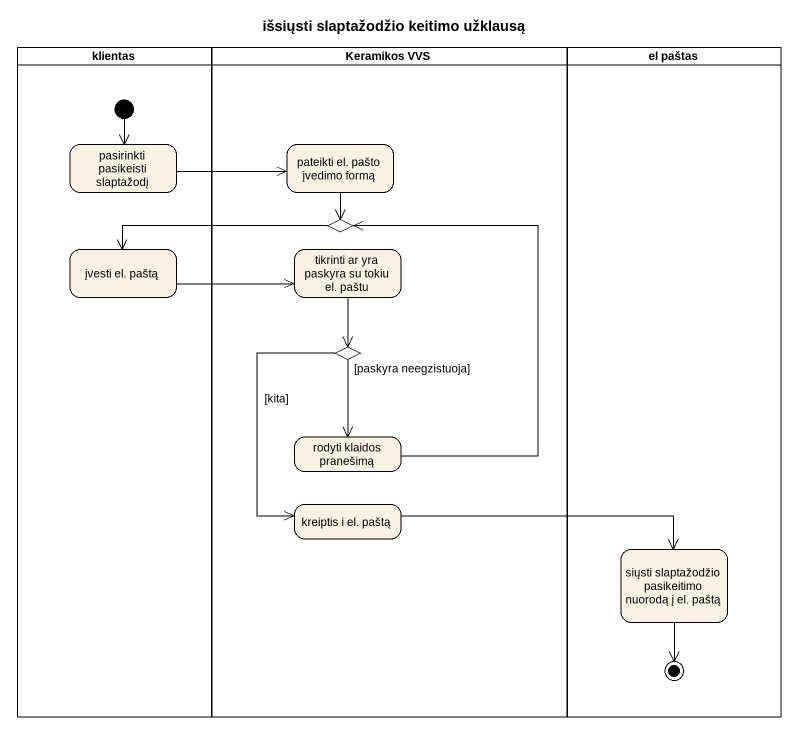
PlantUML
@startuml
title išsiųsti slaptažodžio keitimo užklausą
hide empty description
state klientas <<partition>> {
  state "pasirinkti pasikeisti slaptažodį" as pasirinkti_pasikeisti
  state "įvesti el. paštą" as įvesti_el_paštą
  [*] --> pasirinkti_pasikeisti
}
state "Keramikos VVS" as Keramikos_VVS <<partition>> {
  state "pateikti el. pašto įvedimo formą" as pateikti_el_pašto_įvedimo
  state "tikrinti ar yra paskyra su tokiu el. paštu" as tikrinti_ar_yra_paskyra_su
  state choice1 <<choice>>
  state choice2 <<choice>>
  state "rodyti klaidos pranešimą" as rodyti_klaidos_pranešimą
  state "kreiptis i el. paštą" as kreiptis_i_el_paštą
}
state "el paštas" as el_paštas <<partition>> {
  state "siųsti slaptažodžio pasikeitimo nuorodą į el. paštą" as siųsti_slaptažodžio
  siųsti_slaptažodžio --> [*]
}
pasirinkti_pasikeisti -right-> pateikti_el_pašto_įvedimo
pateikti_el_pašto_įvedimo --> choice1
įvesti_el_paštą -right-> tikrinti_ar_yra_paskyra_su
tikrinti_ar_yra_paskyra_su --> choice2
choice1 -left-> įvesti_el_paštą
choice2 --> rodyti_klaidos_pranešimą : [paskyra neegzistuoja]
choice2 --> kreiptis_i_el_paštą : [kita]
rodyti_klaidos_pranešimą -up-> choice1
kreiptis_i_el_paštą -right-> siųsti_slaptažodžio
@enduml
